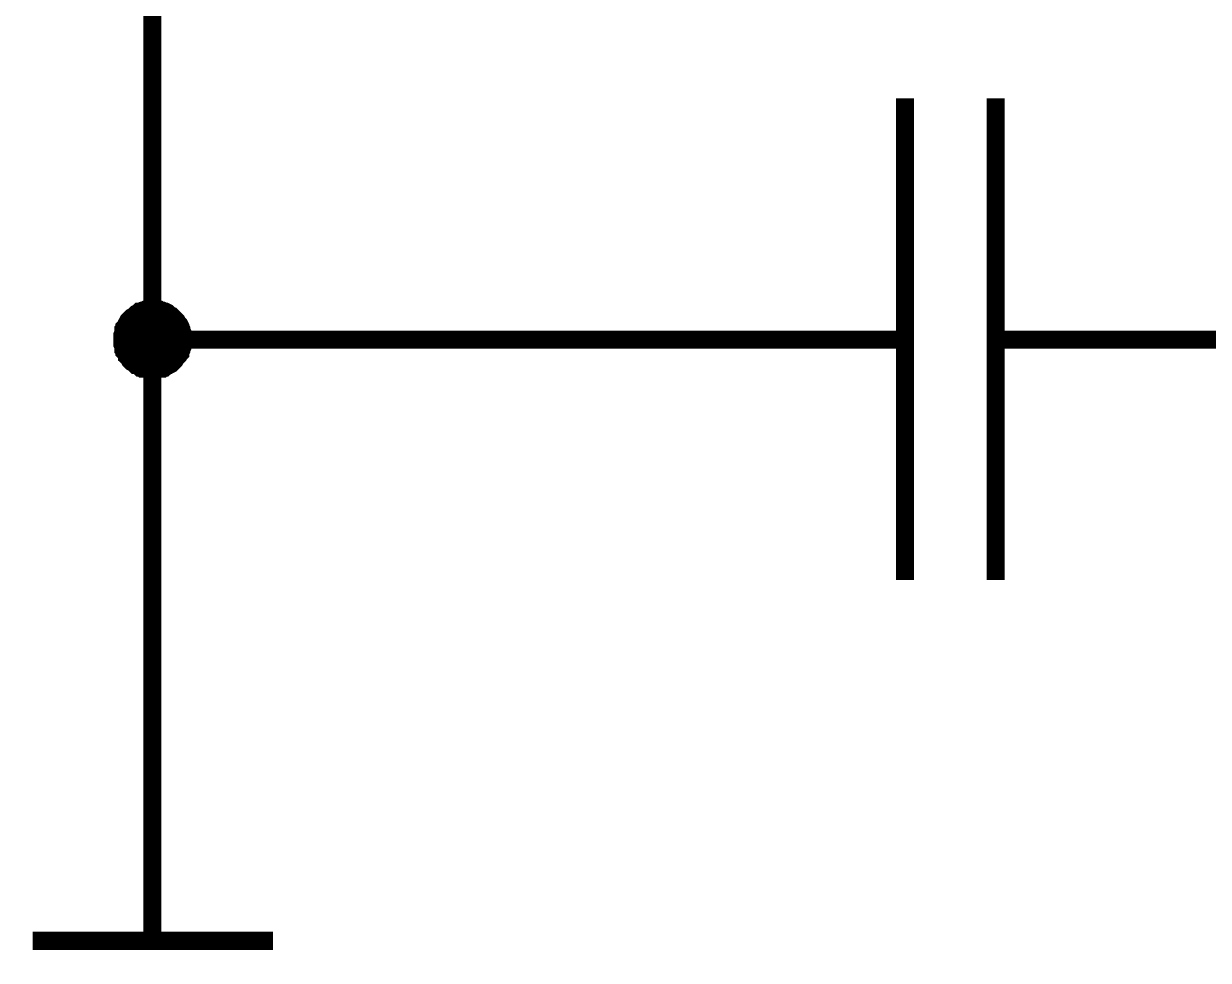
# Model space of a CAD drawing. Header units: millimetres. Extents: x 101 to 942, y 57 to 651.
# Drawn here: x 430.46 to 450.13, y 290.97 to 306.54 of the extents above; entities that cross this region are included whole.
import ezdxf

# ---------------------------------------------------------------- set-up
doc = ezdxf.new("R2010")
doc.units = ezdxf.units.MM
doc.header["$LTSCALE"] = 0.5
doc.layers.add('Sheet', color=255, linetype='Continuous')

msp = doc.modelspace()

# ---------------------------------------------------------------- linework, layer by layer
at = {"layer": 'Sheet', "color": 7}
for points, const_width in [([(432.597, 293.797), (432.597, 301.284), (432.597, 311.287)], 0.3), ([(445.097, 297.292), (445.097, 305.292)], 0.3), ([(446.603, 297.292), (446.603, 305.292)], 0.3), ([(432.1, 301.284), (432.1, 301.315), (432.1, 301.331), (432.1, 301.362), (432.115, 301.393), (432.115, 301.408), (432.115, 301.439), (432.131, 301.455), (432.131, 301.486), (432.146, 301.501), (432.162, 301.532), (432.177, 301.548), (432.177, 301.564), (432.193, 301.595), (432.208, 301.61), (432.224, 301.626), (432.239, 301.641), (432.255, 301.657), (432.286, 301.672), (432.302, 301.688), (432.317, 301.703), (432.333, 301.719), (432.364, 301.734), (432.379, 301.75), (432.395, 301.75), (432.426, 301.765), (432.441, 301.765), (432.472, 301.781), (432.488, 301.781), (432.519, 301.797), (432.55, 301.797), (432.566, 301.797), (432.597, 301.797)], 0.3), ([(432.1, 301.284), (432.1, 301.315), (432.1, 301.331), (432.1, 301.362), (432.115, 301.393), (432.115, 301.408), (432.115, 301.439), (432.131, 301.455), (432.131, 301.486), (432.146, 301.501), (432.162, 301.532), (432.177, 301.548), (432.177, 301.564), (432.193, 301.595), (432.208, 301.61), (432.224, 301.626), (432.239, 301.641), (432.255, 301.657), (432.286, 301.672), (432.302, 301.688), (432.317, 301.703), (432.333, 301.719), (432.364, 301.734), (432.379, 301.75), (432.395, 301.75), (432.426, 301.765), (432.441, 301.765), (432.472, 301.781), (432.488, 301.781), (432.519, 301.797), (432.55, 301.797), (432.566, 301.797), (432.597, 301.797)], 0.3), ([(432.1, 301.284), (432.1, 301.315), (432.1, 301.331), (432.1, 301.362), (432.115, 301.393), (432.115, 301.408), (432.115, 301.439), (432.131, 301.455), (432.131, 301.486), (432.146, 301.501), (432.162, 301.532), (432.177, 301.548), (432.177, 301.564), (432.193, 301.595), (432.208, 301.61), (432.224, 301.626), (432.239, 301.641), (432.255, 301.657), (432.286, 301.672), (432.302, 301.688), (432.317, 301.703), (432.333, 301.719), (432.364, 301.734), (432.379, 301.75), (432.395, 301.75), (432.426, 301.765), (432.441, 301.765), (432.472, 301.781), (432.488, 301.781), (432.519, 301.797), (432.55, 301.797), (432.566, 301.797), (432.597, 301.797)], 0.3), ([(432.1, 301.284), (432.1, 301.315), (432.1, 301.331), (432.1, 301.362), (432.115, 301.393), (432.115, 301.408), (432.115, 301.439), (432.131, 301.455), (432.131, 301.486), (432.146, 301.501), (432.162, 301.532), (432.177, 301.548), (432.177, 301.564), (432.193, 301.595), (432.208, 301.61), (432.224, 301.626), (432.239, 301.641), (432.255, 301.657), (432.286, 301.672), (432.302, 301.688), (432.317, 301.703), (432.333, 301.719), (432.364, 301.734), (432.379, 301.75), (432.395, 301.75), (432.426, 301.765), (432.441, 301.765), (432.472, 301.781), (432.488, 301.781), (432.519, 301.797), (432.55, 301.797), (432.566, 301.797), (432.597, 301.797)], 0.3), ([(432.1, 301.284), (432.1, 301.315), (432.1, 301.331), (432.1, 301.362), (432.115, 301.393), (432.115, 301.408), (432.115, 301.439), (432.131, 301.455), (432.131, 301.486), (432.146, 301.501), (432.162, 301.532), (432.177, 301.548), (432.177, 301.564), (432.193, 301.595), (432.208, 301.61), (432.224, 301.626), (432.239, 301.641), (432.255, 301.657), (432.286, 301.672), (432.302, 301.688), (432.317, 301.703), (432.333, 301.719), (432.364, 301.734), (432.379, 301.75), (432.395, 301.75), (432.426, 301.765), (432.441, 301.765), (432.472, 301.781), (432.488, 301.781), (432.519, 301.797), (432.55, 301.797), (432.566, 301.797), (432.597, 301.797)], 0.0991), ([(432.1, 301.284), (432.1, 301.315), (432.1, 301.331), (432.1, 301.362), (432.115, 301.393), (432.115, 301.408), (432.115, 301.439), (432.131, 301.455), (432.131, 301.486), (432.146, 301.501), (432.162, 301.532), (432.177, 301.548), (432.177, 301.564), (432.193, 301.595), (432.208, 301.61), (432.224, 301.626), (432.239, 301.641), (432.255, 301.657), (432.286, 301.672), (432.302, 301.688), (432.317, 301.703), (432.333, 301.719), (432.364, 301.734), (432.379, 301.75), (432.395, 301.75), (432.426, 301.765), (432.441, 301.765), (432.472, 301.781), (432.488, 301.781), (432.519, 301.797), (432.55, 301.797), (432.566, 301.797), (432.597, 301.797)], 0.0991), ([(432.1, 301.284), (432.1, 301.315), (432.1, 301.331), (432.1, 301.362), (432.115, 301.393), (432.115, 301.408), (432.115, 301.439), (432.131, 301.455), (432.131, 301.486), (432.146, 301.501), (432.162, 301.532), (432.177, 301.548), (432.177, 301.564), (432.193, 301.595), (432.208, 301.61), (432.224, 301.626), (432.239, 301.641), (432.255, 301.657), (432.286, 301.672), (432.302, 301.688), (432.317, 301.703), (432.333, 301.719), (432.364, 301.734), (432.379, 301.75), (432.395, 301.75), (432.426, 301.765), (432.441, 301.765), (432.472, 301.781), (432.488, 301.781), (432.519, 301.797), (432.55, 301.797), (432.566, 301.797), (432.597, 301.797)], 0.0991), ([(432.1, 301.284), (432.1, 301.315), (432.1, 301.331), (432.1, 301.362), (432.115, 301.393), (432.115, 301.408), (432.115, 301.439), (432.131, 301.455), (432.131, 301.486), (432.146, 301.501), (432.162, 301.532), (432.177, 301.548), (432.177, 301.564), (432.193, 301.595), (432.208, 301.61), (432.224, 301.626), (432.239, 301.641), (432.255, 301.657), (432.286, 301.672), (432.302, 301.688), (432.317, 301.703), (432.333, 301.719), (432.364, 301.734), (432.379, 301.75), (432.395, 301.75), (432.426, 301.765), (432.441, 301.765), (432.472, 301.781), (432.488, 301.781), (432.519, 301.797), (432.55, 301.797), (432.566, 301.797), (432.597, 301.797)], 0.0991), ([(432.597, 301.797), (432.597, 301.797)], 0.3), ([(432.597, 301.797), (432.628, 301.797), (432.643, 301.797), (432.674, 301.797), (432.705, 301.781), (432.721, 301.781), (432.752, 301.765), (432.767, 301.765), (432.798, 301.75), (432.814, 301.75), (432.845, 301.734), (432.861, 301.719), (432.876, 301.703), (432.907, 301.688), (432.923, 301.672), (432.938, 301.657), (432.954, 301.641), (432.969, 301.626), (432.985, 301.61), (433, 301.595), (433.016, 301.564), (433.031, 301.548), (433.047, 301.532), (433.062, 301.501), (433.062, 301.486), (433.078, 301.455), (433.078, 301.439), (433.093, 301.408), (433.093, 301.393), (433.109, 301.362), (433.109, 301.331), (433.109, 301.315), (433.109, 301.284)], 0.3), ([(432.597, 301.797), (432.597, 301.797)], 0.3), ([(432.597, 301.797), (432.628, 301.797), (432.643, 301.797), (432.674, 301.797), (432.705, 301.781), (432.721, 301.781), (432.752, 301.765), (432.767, 301.765), (432.798, 301.75), (432.814, 301.75), (432.845, 301.734), (432.861, 301.719), (432.876, 301.703), (432.907, 301.688), (432.923, 301.672), (432.938, 301.657), (432.954, 301.641), (432.969, 301.626), (432.985, 301.61), (433, 301.595), (433.016, 301.564), (433.031, 301.548), (433.047, 301.532), (433.062, 301.501), (433.062, 301.486), (433.078, 301.455), (433.078, 301.439), (433.093, 301.408), (433.093, 301.393), (433.109, 301.362), (433.109, 301.331), (433.109, 301.315), (433.109, 301.284)], 0.3), ([(432.597, 301.797), (432.597, 301.797)], 0.3), ([(432.597, 301.797), (432.628, 301.797), (432.643, 301.797), (432.674, 301.797), (432.705, 301.781), (432.721, 301.781), (432.752, 301.765), (432.767, 301.765), (432.798, 301.75), (432.814, 301.75), (432.845, 301.734), (432.861, 301.719), (432.876, 301.703), (432.907, 301.688), (432.923, 301.672), (432.938, 301.657), (432.954, 301.641), (432.969, 301.626), (432.985, 301.61), (433, 301.595), (433.016, 301.564), (433.031, 301.548), (433.047, 301.532), (433.062, 301.501), (433.062, 301.486), (433.078, 301.455), (433.078, 301.439), (433.093, 301.408), (433.093, 301.393), (433.109, 301.362), (433.109, 301.331), (433.109, 301.315), (433.109, 301.284)], 0.3), ([(432.597, 301.797), (432.597, 301.797)], 0.3), ([(432.597, 301.797), (432.628, 301.797), (432.643, 301.797), (432.674, 301.797), (432.705, 301.781), (432.721, 301.781), (432.752, 301.765), (432.767, 301.765), (432.798, 301.75), (432.814, 301.75), (432.845, 301.734), (432.861, 301.719), (432.876, 301.703), (432.907, 301.688), (432.923, 301.672), (432.938, 301.657), (432.954, 301.641), (432.969, 301.626), (432.985, 301.61), (433, 301.595), (433.016, 301.564), (433.031, 301.548), (433.047, 301.532), (433.062, 301.501), (433.062, 301.486), (433.078, 301.455), (433.078, 301.439), (433.093, 301.408), (433.093, 301.393), (433.109, 301.362), (433.109, 301.331), (433.109, 301.315), (433.109, 301.284)], 0.3), ([(432.597, 301.797), (432.597, 301.797)], 0.0991), ([(432.597, 301.797), (432.628, 301.797), (432.643, 301.797), (432.674, 301.797), (432.705, 301.781), (432.721, 301.781), (432.752, 301.765), (432.767, 301.765), (432.798, 301.75), (432.814, 301.75), (432.845, 301.734), (432.861, 301.719), (432.876, 301.703), (432.907, 301.688), (432.923, 301.672), (432.938, 301.657), (432.954, 301.641), (432.969, 301.626), (432.985, 301.61), (433, 301.595), (433.016, 301.564), (433.031, 301.548), (433.047, 301.532), (433.062, 301.501), (433.062, 301.486), (433.078, 301.455), (433.078, 301.439), (433.093, 301.408), (433.093, 301.393), (433.109, 301.362), (433.109, 301.331), (433.109, 301.315), (433.109, 301.284)], 0.0991), ([(432.597, 301.797), (432.597, 301.797)], 0.0991), ([(432.597, 301.797), (432.628, 301.797), (432.643, 301.797), (432.674, 301.797), (432.705, 301.781), (432.721, 301.781), (432.752, 301.765), (432.767, 301.765), (432.798, 301.75), (432.814, 301.75), (432.845, 301.734), (432.861, 301.719), (432.876, 301.703), (432.907, 301.688), (432.923, 301.672), (432.938, 301.657), (432.954, 301.641), (432.969, 301.626), (432.985, 301.61), (433, 301.595), (433.016, 301.564), (433.031, 301.548), (433.047, 301.532), (433.062, 301.501), (433.062, 301.486), (433.078, 301.455), (433.078, 301.439), (433.093, 301.408), (433.093, 301.393), (433.109, 301.362), (433.109, 301.331), (433.109, 301.315), (433.109, 301.284)], 0.0991), ([(432.597, 301.797), (432.597, 301.797)], 0.0991), ([(432.597, 301.797), (432.628, 301.797), (432.643, 301.797), (432.674, 301.797), (432.705, 301.781), (432.721, 301.781), (432.752, 301.765), (432.767, 301.765), (432.798, 301.75), (432.814, 301.75), (432.845, 301.734), (432.861, 301.719), (432.876, 301.703), (432.907, 301.688), (432.923, 301.672), (432.938, 301.657), (432.954, 301.641), (432.969, 301.626), (432.985, 301.61), (433, 301.595), (433.016, 301.564), (433.031, 301.548), (433.047, 301.532), (433.062, 301.501), (433.062, 301.486), (433.078, 301.455), (433.078, 301.439), (433.093, 301.408), (433.093, 301.393), (433.109, 301.362), (433.109, 301.331), (433.109, 301.315), (433.109, 301.284)], 0.0991), ([(432.597, 301.797), (432.597, 301.797)], 0.0991), ([(432.597, 301.797), (432.628, 301.797), (432.643, 301.797), (432.674, 301.797), (432.705, 301.781), (432.721, 301.781), (432.752, 301.765), (432.767, 301.765), (432.798, 301.75), (432.814, 301.75), (432.845, 301.734), (432.861, 301.719), (432.876, 301.703), (432.907, 301.688), (432.923, 301.672), (432.938, 301.657), (432.954, 301.641), (432.969, 301.626), (432.985, 301.61), (433, 301.595), (433.016, 301.564), (433.031, 301.548), (433.047, 301.532), (433.062, 301.501), (433.062, 301.486), (433.078, 301.455), (433.078, 301.439), (433.093, 301.408), (433.093, 301.393), (433.109, 301.362), (433.109, 301.331), (433.109, 301.315), (433.109, 301.284)], 0.0991), ([(432.597, 300.787), (432.566, 300.787), (432.55, 300.787), (432.519, 300.787), (432.488, 300.802), (432.472, 300.802), (432.441, 300.802), (432.426, 300.818), (432.395, 300.818), (432.379, 300.833), (432.364, 300.849), (432.333, 300.865), (432.317, 300.865), (432.302, 300.88), (432.286, 300.896), (432.255, 300.911), (432.239, 300.927), (432.224, 300.942), (432.208, 300.973), (432.193, 300.989), (432.177, 301.004), (432.177, 301.02), (432.162, 301.051), (432.146, 301.066), (432.131, 301.082), (432.131, 301.113), (432.115, 301.129), (432.115, 301.16), (432.115, 301.175), (432.1, 301.206), (432.1, 301.237), (432.1, 301.253), (432.1, 301.284)], 0.3), ([(432.1, 301.284), (432.1, 301.284)], 0.3), ([(432.597, 300.787), (432.566, 300.787), (432.55, 300.787), (432.519, 300.787), (432.488, 300.802), (432.472, 300.802), (432.441, 300.802), (432.426, 300.818), (432.395, 300.818), (432.379, 300.833), (432.364, 300.849), (432.333, 300.865), (432.317, 300.865), (432.302, 300.88), (432.286, 300.896), (432.255, 300.911), (432.239, 300.927), (432.224, 300.942), (432.208, 300.973), (432.193, 300.989), (432.177, 301.004), (432.177, 301.02), (432.162, 301.051), (432.146, 301.066), (432.131, 301.082), (432.131, 301.113), (432.115, 301.129), (432.115, 301.16), (432.115, 301.175), (432.1, 301.206), (432.1, 301.237), (432.1, 301.253), (432.1, 301.284)], 0.3), ([(432.1, 301.284), (432.1, 301.284)], 0.3), ([(432.597, 300.787), (432.566, 300.787), (432.55, 300.787), (432.519, 300.787), (432.488, 300.802), (432.472, 300.802), (432.441, 300.802), (432.426, 300.818), (432.395, 300.818), (432.379, 300.833), (432.364, 300.849), (432.333, 300.865), (432.317, 300.865), (432.302, 300.88), (432.286, 300.896), (432.255, 300.911), (432.239, 300.927), (432.224, 300.942), (432.208, 300.973), (432.193, 300.989), (432.177, 301.004), (432.177, 301.02), (432.162, 301.051), (432.146, 301.066), (432.131, 301.082), (432.131, 301.113), (432.115, 301.129), (432.115, 301.16), (432.115, 301.175), (432.1, 301.206), (432.1, 301.237), (432.1, 301.253), (432.1, 301.284)], 0.3), ([(432.1, 301.284), (432.1, 301.284)], 0.3), ([(432.597, 300.787), (432.566, 300.787), (432.55, 300.787), (432.519, 300.787), (432.488, 300.802), (432.472, 300.802), (432.441, 300.802), (432.426, 300.818), (432.395, 300.818), (432.379, 300.833), (432.364, 300.849), (432.333, 300.865), (432.317, 300.865), (432.302, 300.88), (432.286, 300.896), (432.255, 300.911), (432.239, 300.927), (432.224, 300.942), (432.208, 300.973), (432.193, 300.989), (432.177, 301.004), (432.177, 301.02), (432.162, 301.051), (432.146, 301.066), (432.131, 301.082), (432.131, 301.113), (432.115, 301.129), (432.115, 301.16), (432.115, 301.175), (432.1, 301.206), (432.1, 301.237), (432.1, 301.253), (432.1, 301.284)], 0.3), ([(432.1, 301.284), (432.1, 301.284)], 0.3), ([(432.597, 301.284), (442.597, 301.284)], 0.3), ([(433.109, 301.284), (433.109, 301.253), (433.109, 301.237), (433.109, 301.206), (433.093, 301.175), (433.093, 301.16), (433.078, 301.129), (433.078, 301.113), (433.062, 301.082), (433.062, 301.066), (433.047, 301.051), (433.031, 301.02), (433.016, 301.004), (433, 300.989), (432.985, 300.973), (432.969, 300.942), (432.954, 300.927), (432.938, 300.911), (432.923, 300.896), (432.907, 300.88), (432.876, 300.865), (432.861, 300.865), (432.845, 300.849), (432.814, 300.833), (432.798, 300.818), (432.767, 300.818), (432.752, 300.802), (432.721, 300.802), (432.705, 300.802), (432.674, 300.787), (432.643, 300.787), (432.628, 300.787), (432.597, 300.787)], 0.3), ([(433.109, 301.284), (433.109, 301.253), (433.109, 301.237), (433.109, 301.206), (433.093, 301.175), (433.093, 301.16), (433.078, 301.129), (433.078, 301.113), (433.062, 301.082), (433.062, 301.066), (433.047, 301.051), (433.031, 301.02), (433.016, 301.004), (433, 300.989), (432.985, 300.973), (432.969, 300.942), (432.954, 300.927), (432.938, 300.911), (432.923, 300.896), (432.907, 300.88), (432.876, 300.865), (432.861, 300.865), (432.845, 300.849), (432.814, 300.833), (432.798, 300.818), (432.767, 300.818), (432.752, 300.802), (432.721, 300.802), (432.705, 300.802), (432.674, 300.787), (432.643, 300.787), (432.628, 300.787), (432.597, 300.787)], 0.3), ([(433.109, 301.284), (433.109, 301.253), (433.109, 301.237), (433.109, 301.206), (433.093, 301.175), (433.093, 301.16), (433.078, 301.129), (433.078, 301.113), (433.062, 301.082), (433.062, 301.066), (433.047, 301.051), (433.031, 301.02), (433.016, 301.004), (433, 300.989), (432.985, 300.973), (432.969, 300.942), (432.954, 300.927), (432.938, 300.911), (432.923, 300.896), (432.907, 300.88), (432.876, 300.865), (432.861, 300.865), (432.845, 300.849), (432.814, 300.833), (432.798, 300.818), (432.767, 300.818), (432.752, 300.802), (432.721, 300.802), (432.705, 300.802), (432.674, 300.787), (432.643, 300.787), (432.628, 300.787), (432.597, 300.787)], 0.3), ([(433.109, 301.284), (433.109, 301.253), (433.109, 301.237), (433.109, 301.206), (433.093, 301.175), (433.093, 301.16), (433.078, 301.129), (433.078, 301.113), (433.062, 301.082), (433.062, 301.066), (433.047, 301.051), (433.031, 301.02), (433.016, 301.004), (433, 300.989), (432.985, 300.973), (432.969, 300.942), (432.954, 300.927), (432.938, 300.911), (432.923, 300.896), (432.907, 300.88), (432.876, 300.865), (432.861, 300.865), (432.845, 300.849), (432.814, 300.833), (432.798, 300.818), (432.767, 300.818), (432.752, 300.802), (432.721, 300.802), (432.705, 300.802), (432.674, 300.787), (432.643, 300.787), (432.628, 300.787), (432.597, 300.787)], 0.3), ([(433.109, 301.284), (433.109, 301.284), (433.109, 301.284), (433.109, 301.284), (433.109, 301.284), (433.109, 301.284), (433.109, 301.284), (433.109, 301.284), (433.109, 301.284), (433.109, 301.284), (433.109, 301.284), (433.109, 301.284), (433.109, 301.284), (433.109, 301.284), (433.109, 301.284), (433.109, 301.284), (433.109, 301.284), (433.109, 301.284), (433.109, 301.284), (433.109, 301.284), (433.109, 301.284), (433.109, 301.284), (433.109, 301.284), (433.109, 301.284), (433.109, 301.284), (433.109, 301.284), (433.109, 301.284), (433.109, 301.284), (433.109, 301.284), (433.109, 301.284), (433.109, 301.284), (433.109, 301.284), (433.109, 301.284)], 0.3), ([(433.109, 301.284), (433.109, 301.284)], 0.3), ([(433.109, 301.284), (433.109, 301.284), (433.109, 301.284), (433.109, 301.284), (433.109, 301.284), (433.109, 301.284), (433.109, 301.284), (433.109, 301.284), (433.109, 301.284), (433.109, 301.284), (433.109, 301.284), (433.109, 301.284), (433.109, 301.284), (433.109, 301.284), (433.109, 301.284), (433.109, 301.284), (433.109, 301.284), (433.109, 301.284), (433.109, 301.284), (433.109, 301.284), (433.109, 301.284), (433.109, 301.284), (433.109, 301.284), (433.109, 301.284), (433.109, 301.284), (433.109, 301.284), (433.109, 301.284), (433.109, 301.284), (433.109, 301.284), (433.109, 301.284), (433.109, 301.284), (433.109, 301.284), (433.109, 301.284)], 0.3), ([(433.109, 301.284), (433.109, 301.284)], 0.3), ([(433.109, 301.284), (433.109, 301.284), (433.109, 301.284), (433.109, 301.284), (433.109, 301.284), (433.109, 301.284), (433.109, 301.284), (433.109, 301.284), (433.109, 301.284), (433.109, 301.284), (433.109, 301.284), (433.109, 301.284), (433.109, 301.284), (433.109, 301.284), (433.109, 301.284), (433.109, 301.284), (433.109, 301.284), (433.109, 301.284), (433.109, 301.284), (433.109, 301.284), (433.109, 301.284), (433.109, 301.284), (433.109, 301.284), (433.109, 301.284), (433.109, 301.284), (433.109, 301.284), (433.109, 301.284), (433.109, 301.284), (433.109, 301.284), (433.109, 301.284), (433.109, 301.284), (433.109, 301.284), (433.109, 301.284)], 0.3), ([(433.109, 301.284), (433.109, 301.284)], 0.3), ([(433.109, 301.284), (433.109, 301.284), (433.109, 301.284), (433.109, 301.284), (433.109, 301.284), (433.109, 301.284), (433.109, 301.284), (433.109, 301.284), (433.109, 301.284), (433.109, 301.284), (433.109, 301.284), (433.109, 301.284), (433.109, 301.284), (433.109, 301.284), (433.109, 301.284), (433.109, 301.284), (433.109, 301.284), (433.109, 301.284), (433.109, 301.284), (433.109, 301.284), (433.109, 301.284), (433.109, 301.284), (433.109, 301.284), (433.109, 301.284), (433.109, 301.284), (433.109, 301.284), (433.109, 301.284), (433.109, 301.284), (433.109, 301.284), (433.109, 301.284), (433.109, 301.284), (433.109, 301.284), (433.109, 301.284)], 0.3), ([(433.109, 301.284), (433.109, 301.284)], 0.3), ([(445.097, 301.284), (442.597, 301.284)], 0.3), ([(446.603, 301.284), (449.103, 301.284)], 0.3), ([(449.103, 276.291), (457.597, 276.291), (457.597, 288.795), (457.597, 301.284), (449.103, 301.284)], 0.3), ([(432.597, 300.787), (432.566, 300.787), (432.55, 300.787), (432.519, 300.787), (432.488, 300.802), (432.472, 300.802), (432.441, 300.802), (432.426, 300.818), (432.395, 300.818), (432.379, 300.833), (432.364, 300.849), (432.333, 300.865), (432.317, 300.865), (432.302, 300.88), (432.286, 300.896), (432.255, 300.911), (432.239, 300.927), (432.224, 300.942), (432.208, 300.973), (432.193, 300.989), (432.177, 301.004), (432.177, 301.02), (432.162, 301.051), (432.146, 301.066), (432.131, 301.082), (432.131, 301.113), (432.115, 301.129), (432.115, 301.16), (432.115, 301.175), (432.1, 301.206), (432.1, 301.237), (432.1, 301.253), (432.1, 301.284)], 0.0991), ([(432.1, 301.284), (432.1, 301.284)], 0.0991), ([(432.597, 300.787), (432.566, 300.787), (432.55, 300.787), (432.519, 300.787), (432.488, 300.802), (432.472, 300.802), (432.441, 300.802), (432.426, 300.818), (432.395, 300.818), (432.379, 300.833), (432.364, 300.849), (432.333, 300.865), (432.317, 300.865), (432.302, 300.88), (432.286, 300.896), (432.255, 300.911), (432.239, 300.927), (432.224, 300.942), (432.208, 300.973), (432.193, 300.989), (432.177, 301.004), (432.177, 301.02), (432.162, 301.051), (432.146, 301.066), (432.131, 301.082), (432.131, 301.113), (432.115, 301.129), (432.115, 301.16), (432.115, 301.175), (432.1, 301.206), (432.1, 301.237), (432.1, 301.253), (432.1, 301.284)], 0.0991), ([(432.1, 301.284), (432.1, 301.284)], 0.0991), ([(432.597, 300.787), (432.566, 300.787), (432.55, 300.787), (432.519, 300.787), (432.488, 300.802), (432.472, 300.802), (432.441, 300.802), (432.426, 300.818), (432.395, 300.818), (432.379, 300.833), (432.364, 300.849), (432.333, 300.865), (432.317, 300.865), (432.302, 300.88), (432.286, 300.896), (432.255, 300.911), (432.239, 300.927), (432.224, 300.942), (432.208, 300.973), (432.193, 300.989), (432.177, 301.004), (432.177, 301.02), (432.162, 301.051), (432.146, 301.066), (432.131, 301.082), (432.131, 301.113), (432.115, 301.129), (432.115, 301.16), (432.115, 301.175), (432.1, 301.206), (432.1, 301.237), (432.1, 301.253), (432.1, 301.284)], 0.0991), ([(432.1, 301.284), (432.1, 301.284)], 0.0991), ([(432.597, 300.787), (432.566, 300.787), (432.55, 300.787), (432.519, 300.787), (432.488, 300.802), (432.472, 300.802), (432.441, 300.802), (432.426, 300.818), (432.395, 300.818), (432.379, 300.833), (432.364, 300.849), (432.333, 300.865), (432.317, 300.865), (432.302, 300.88), (432.286, 300.896), (432.255, 300.911), (432.239, 300.927), (432.224, 300.942), (432.208, 300.973), (432.193, 300.989), (432.177, 301.004), (432.177, 301.02), (432.162, 301.051), (432.146, 301.066), (432.131, 301.082), (432.131, 301.113), (432.115, 301.129), (432.115, 301.16), (432.115, 301.175), (432.1, 301.206), (432.1, 301.237), (432.1, 301.253), (432.1, 301.284)], 0.0991), ([(432.1, 301.284), (432.1, 301.284)], 0.0991), ([(433.109, 301.284), (433.109, 301.253), (433.109, 301.237), (433.109, 301.206), (433.093, 301.175), (433.093, 301.16), (433.078, 301.129), (433.078, 301.113), (433.062, 301.082), (433.062, 301.066), (433.047, 301.051), (433.031, 301.02), (433.016, 301.004), (433, 300.989), (432.985, 300.973), (432.969, 300.942), (432.954, 300.927), (432.938, 300.911), (432.923, 300.896), (432.907, 300.88), (432.876, 300.865), (432.861, 300.865), (432.845, 300.849), (432.814, 300.833), (432.798, 300.818), (432.767, 300.818), (432.752, 300.802), (432.721, 300.802), (432.705, 300.802), (432.674, 300.787), (432.643, 300.787), (432.628, 300.787), (432.597, 300.787)], 0.0991), ([(433.109, 301.284), (433.109, 301.253), (433.109, 301.237), (433.109, 301.206), (433.093, 301.175), (433.093, 301.16), (433.078, 301.129), (433.078, 301.113), (433.062, 301.082), (433.062, 301.066), (433.047, 301.051), (433.031, 301.02), (433.016, 301.004), (433, 300.989), (432.985, 300.973), (432.969, 300.942), (432.954, 300.927), (432.938, 300.911), (432.923, 300.896), (432.907, 300.88), (432.876, 300.865), (432.861, 300.865), (432.845, 300.849), (432.814, 300.833), (432.798, 300.818), (432.767, 300.818), (432.752, 300.802), (432.721, 300.802), (432.705, 300.802), (432.674, 300.787), (432.643, 300.787), (432.628, 300.787), (432.597, 300.787)], 0.0991), ([(433.109, 301.284), (433.109, 301.253), (433.109, 301.237), (433.109, 301.206), (433.093, 301.175), (433.093, 301.16), (433.078, 301.129), (433.078, 301.113), (433.062, 301.082), (433.062, 301.066), (433.047, 301.051), (433.031, 301.02), (433.016, 301.004), (433, 300.989), (432.985, 300.973), (432.969, 300.942), (432.954, 300.927), (432.938, 300.911), (432.923, 300.896), (432.907, 300.88), (432.876, 300.865), (432.861, 300.865), (432.845, 300.849), (432.814, 300.833), (432.798, 300.818), (432.767, 300.818), (432.752, 300.802), (432.721, 300.802), (432.705, 300.802), (432.674, 300.787), (432.643, 300.787), (432.628, 300.787), (432.597, 300.787)], 0.0991), ([(433.109, 301.284), (433.109, 301.253), (433.109, 301.237), (433.109, 301.206), (433.093, 301.175), (433.093, 301.16), (433.078, 301.129), (433.078, 301.113), (433.062, 301.082), (433.062, 301.066), (433.047, 301.051), (433.031, 301.02), (433.016, 301.004), (433, 300.989), (432.985, 300.973), (432.969, 300.942), (432.954, 300.927), (432.938, 300.911), (432.923, 300.896), (432.907, 300.88), (432.876, 300.865), (432.861, 300.865), (432.845, 300.849), (432.814, 300.833), (432.798, 300.818), (432.767, 300.818), (432.752, 300.802), (432.721, 300.802), (432.705, 300.802), (432.674, 300.787), (432.643, 300.787), (432.628, 300.787), (432.597, 300.787)], 0.0991), ([(433.109, 301.284), (433.109, 301.284), (433.109, 301.284), (433.109, 301.284), (433.109, 301.284), (433.109, 301.284), (433.109, 301.284), (433.109, 301.284), (433.109, 301.284), (433.109, 301.284), (433.109, 301.284), (433.109, 301.284), (433.109, 301.284), (433.109, 301.284), (433.109, 301.284), (433.109, 301.284), (433.109, 301.284), (433.109, 301.284), (433.109, 301.284), (433.109, 301.284), (433.109, 301.284), (433.109, 301.284), (433.109, 301.284), (433.109, 301.284), (433.109, 301.284), (433.109, 301.284), (433.109, 301.284), (433.109, 301.284), (433.109, 301.284), (433.109, 301.284), (433.109, 301.284), (433.109, 301.284), (433.109, 301.284)], 0.0991), ([(433.109, 301.284), (433.109, 301.284)], 0.0991), ([(433.109, 301.284), (433.109, 301.284), (433.109, 301.284), (433.109, 301.284), (433.109, 301.284), (433.109, 301.284), (433.109, 301.284), (433.109, 301.284), (433.109, 301.284), (433.109, 301.284), (433.109, 301.284), (433.109, 301.284), (433.109, 301.284), (433.109, 301.284), (433.109, 301.284), (433.109, 301.284), (433.109, 301.284), (433.109, 301.284), (433.109, 301.284), (433.109, 301.284), (433.109, 301.284), (433.109, 301.284), (433.109, 301.284), (433.109, 301.284), (433.109, 301.284), (433.109, 301.284), (433.109, 301.284), (433.109, 301.284), (433.109, 301.284), (433.109, 301.284), (433.109, 301.284), (433.109, 301.284), (433.109, 301.284)], 0.0991), ([(433.109, 301.284), (433.109, 301.284)], 0.0991), ([(433.109, 301.284), (433.109, 301.284), (433.109, 301.284), (433.109, 301.284), (433.109, 301.284), (433.109, 301.284), (433.109, 301.284), (433.109, 301.284), (433.109, 301.284), (433.109, 301.284), (433.109, 301.284), (433.109, 301.284), (433.109, 301.284), (433.109, 301.284), (433.109, 301.284), (433.109, 301.284), (433.109, 301.284), (433.109, 301.284), (433.109, 301.284), (433.109, 301.284), (433.109, 301.284), (433.109, 301.284), (433.109, 301.284), (433.109, 301.284), (433.109, 301.284), (433.109, 301.284), (433.109, 301.284), (433.109, 301.284), (433.109, 301.284), (433.109, 301.284), (433.109, 301.284), (433.109, 301.284), (433.109, 301.284)], 0.0991), ([(433.109, 301.284), (433.109, 301.284)], 0.0991), ([(433.109, 301.284), (433.109, 301.284), (433.109, 301.284), (433.109, 301.284), (433.109, 301.284), (433.109, 301.284), (433.109, 301.284), (433.109, 301.284), (433.109, 301.284), (433.109, 301.284), (433.109, 301.284), (433.109, 301.284), (433.109, 301.284), (433.109, 301.284), (433.109, 301.284), (433.109, 301.284), (433.109, 301.284), (433.109, 301.284), (433.109, 301.284), (433.109, 301.284), (433.109, 301.284), (433.109, 301.284), (433.109, 301.284), (433.109, 301.284), (433.109, 301.284), (433.109, 301.284), (433.109, 301.284), (433.109, 301.284), (433.109, 301.284), (433.109, 301.284), (433.109, 301.284), (433.109, 301.284), (433.109, 301.284)], 0.0991), ([(433.109, 301.284), (433.109, 301.284)], 0.0991), ([(432.597, 291.296), (432.597, 293.797)], 0.3), ([(434.6, 291.296), (430.609, 291.296)], 0.3)]:
    msp.add_lwpolyline(points, dxfattribs=dict(at, const_width=const_width))
at = {"layer": 'Sheet', "color": 7, "const_width": 0.508}
msp.add_lwpolyline([(432.309, 301.297, 1), (432.817, 301.297, 1)], format="xyb", close=True, dxfattribs=at)

doc.saveas('drawing.dxf')
